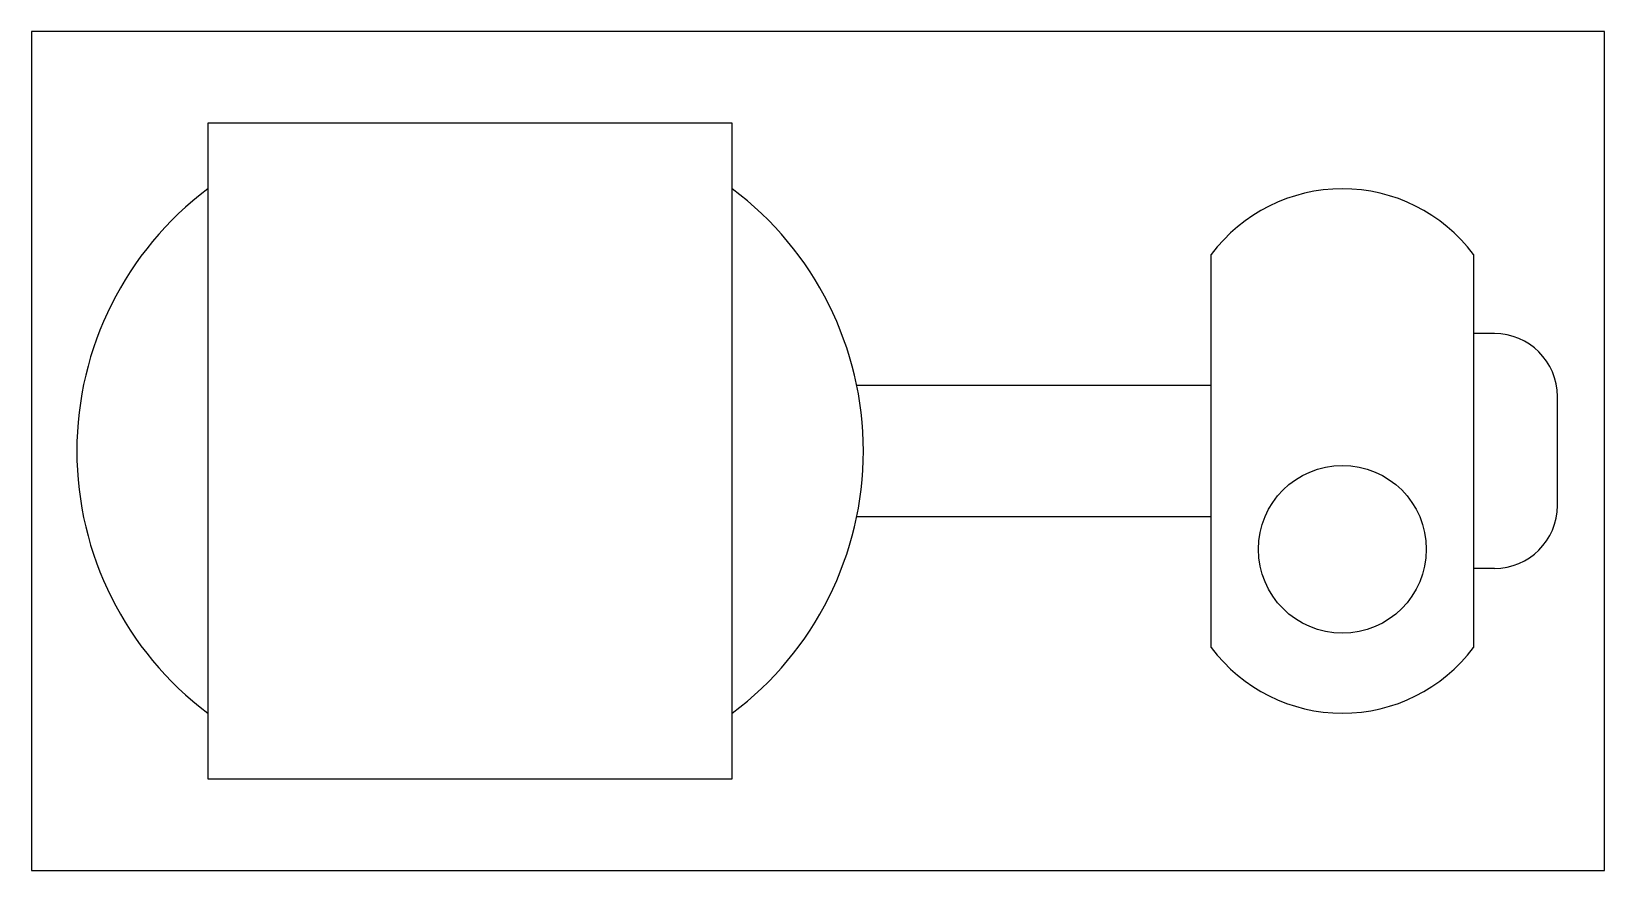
# Model space of a CAD drawing. Header units: millimetres. Extents: x -10095.026 to -10094.276, y 62.254 to 62.654.
import ezdxf

# ---------------------------------------------------------------- set-up
doc = ezdxf.new("R2010")
doc.units = ezdxf.units.MM
doc.header["$LTSCALE"] = 10
doc.layers.add('Tub_equipamentos', color=3, linetype='Continuous')

msp = doc.modelspace()

# ---------------------------------------------------------------- linework, layer by layer
at = {"layer": 'Tub_equipamentos'}
for p, q in [((-10094.27577, 62.65407), (-10095.02577, 62.65407)), ((-10095.02577, 62.65407), (-10095.02577, 62.25407)), ((-10094.27577, 62.25407), (-10094.27577, 62.65407)), ((-10094.69164, 62.61032), (-10094.94164, 62.61032)), ((-10094.94164, 62.61032), (-10094.94164, 62.29782)), ((-10094.69164, 62.29782), (-10094.69164, 62.61032)), ((-10094.46327, 62.36032), (-10094.46327, 62.54782)), ((-10094.33827, 62.54782), (-10094.33827, 62.36032)), ((-10094.32827, 62.51007), (-10094.33827, 62.51007)), ((-10094.46327, 62.48532), (-10094.6323, 62.48532)), ((-10094.29827, 62.42807), (-10094.29827, 62.48007)), ((-10094.6323, 62.42282), (-10094.46327, 62.42282)), ((-10094.32827, 62.39807), (-10094.33827, 62.39807)), ((-10094.94164, 62.29782), (-10094.69164, 62.29782)), ((-10095.02577, 62.25407), (-10094.27577, 62.25407))]:
    msp.add_line(p, q, dxfattribs=at)
at = {"layer": 'Tub_equipamentos', "color": 1}
msp.add_circle((-10094.40077, 62.4072), 0.04, dxfattribs=at)
at = {"layer": 'Tub_equipamentos'}
for centre, radius, start, end in [((-10094.84789, 62.45407), 0.15625, 126.8699, 233.1301), ((-10094.78539, 62.45407), 0.15625, 306.8699, 53.1301), ((-10094.40077, 62.50095), 0.07812, 36.8699, 143.1301), ((-10094.32827, 62.48007), 0.03, 0, 90), ((-10094.32827, 62.42807), 0.03, 270, 0), ((-10094.40077, 62.4072), 0.07812, 216.8699, 323.1301)]:
    msp.add_arc(centre, radius, start, end, dxfattribs=at)

doc.saveas('drawing.dxf')
